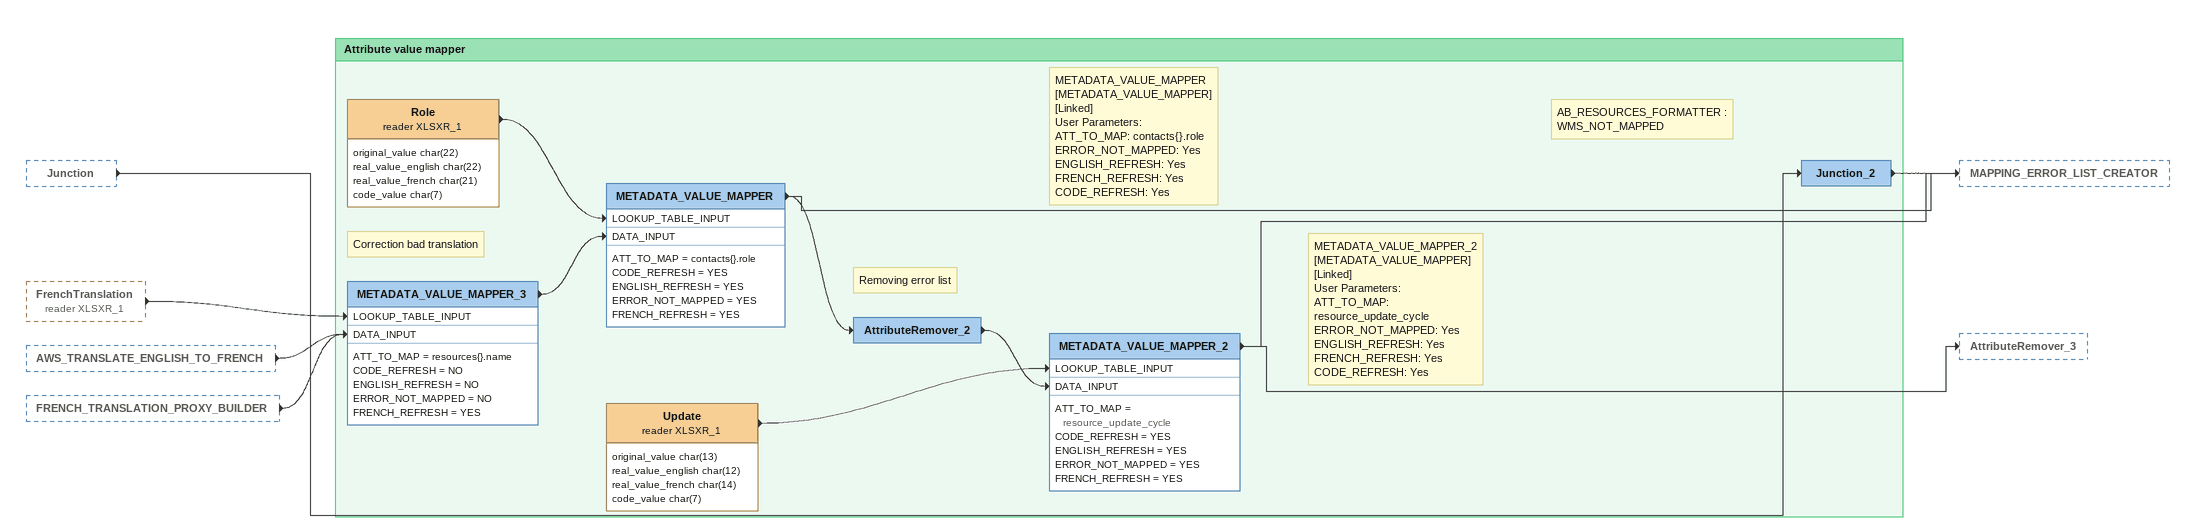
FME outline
Junction [outside]
    -> Junction_2
FrenchTranslation (reader XLSXR_1) [outside]
    -> METADATA_VALUE_MAPPER_3 [LOOKUP_TABLE_INPUT]
AWS_TRANSLATE_ENGLISH_TO_FRENCH [outside]
    -> METADATA_VALUE_MAPPER_3 [DATA_INPUT]
FRENCH_TRANSLATION_PROXY_BUILDER [outside]
    -> METADATA_VALUE_MAPPER_3 [DATA_INPUT]

Bookmark: Attribute value mapper
Note: AB_RESOURCES_FORMATTER : WMS_NOT_MAPPED
Junction_2
    -> MAPPING_ERROR_LIST_CREATOR
Note: Correction bad translation
METADATA_VALUE_MAPPER_3
    ATT_TO_MAP = resources{}.name
    CODE_REFRESH = NO
    ENGLISH_REFRESH = NO
    ERROR_NOT_MAPPED = NO
    FRENCH_REFRESH = YES
    -> METADATA_VALUE_MAPPER [DATA_INPUT]
Role (reader XLSXR_1)
    attributes: original_value char(22), real_value_english char(22), real_value_french char(21), code_value char(7)
    -> METADATA_VALUE_MAPPER [LOOKUP_TABLE_INPUT]
Note: METADATA_VALUE_MAPPER [METADATA_VALUE_MAPPER] / [Linked] / User Parameters: / ATT_TO_MAP: contacts{}.role / ERROR_NOT_MAPPED: Yes / ENGLISH_REFRESH: Yes / FRENCH_REFRESH: Yes / CODE_REFRESH: Yes
METADATA_VALUE_MAPPER
    ATT_TO_MAP = contacts{}.role
    CODE_REFRESH = YES
    ENGLISH_REFRESH = YES
    ERROR_NOT_MAPPED = YES
    FRENCH_REFRESH = YES
    -> AttributeRemover_2
    -> MAPPING_ERROR_LIST_CREATOR
Note: Removing error list
AttributeRemover_2
    -> METADATA_VALUE_MAPPER_2 [DATA_INPUT]
Update (reader XLSXR_1)
    attributes: original_value char(13), real_value_english char(12), real_value_french char(14), code_value char(7)
    -> METADATA_VALUE_MAPPER_2 [LOOKUP_TABLE_INPUT]
Note: METADATA_VALUE_MAPPER_2 [METADATA_VALUE_MAPPER] / [Linked] / User Parameters: / ATT_TO_MAP: resource_update_cycle / ERROR_NOT_MAPPED: Yes / ENGLISH_REFRESH: Yes / FRENCH_REFRESH: Yes / CODE_REFRESH: Yes
METADATA_VALUE_MAPPER_2
    ATT_TO_MAP = resource_update_cycle
    CODE_REFRESH = YES
    ENGLISH_REFRESH = YES
    ERROR_NOT_MAPPED = YES
    FRENCH_REFRESH = YES
    -> MAPPING_ERROR_LIST_CREATOR
    -> AttributeRemover_3
